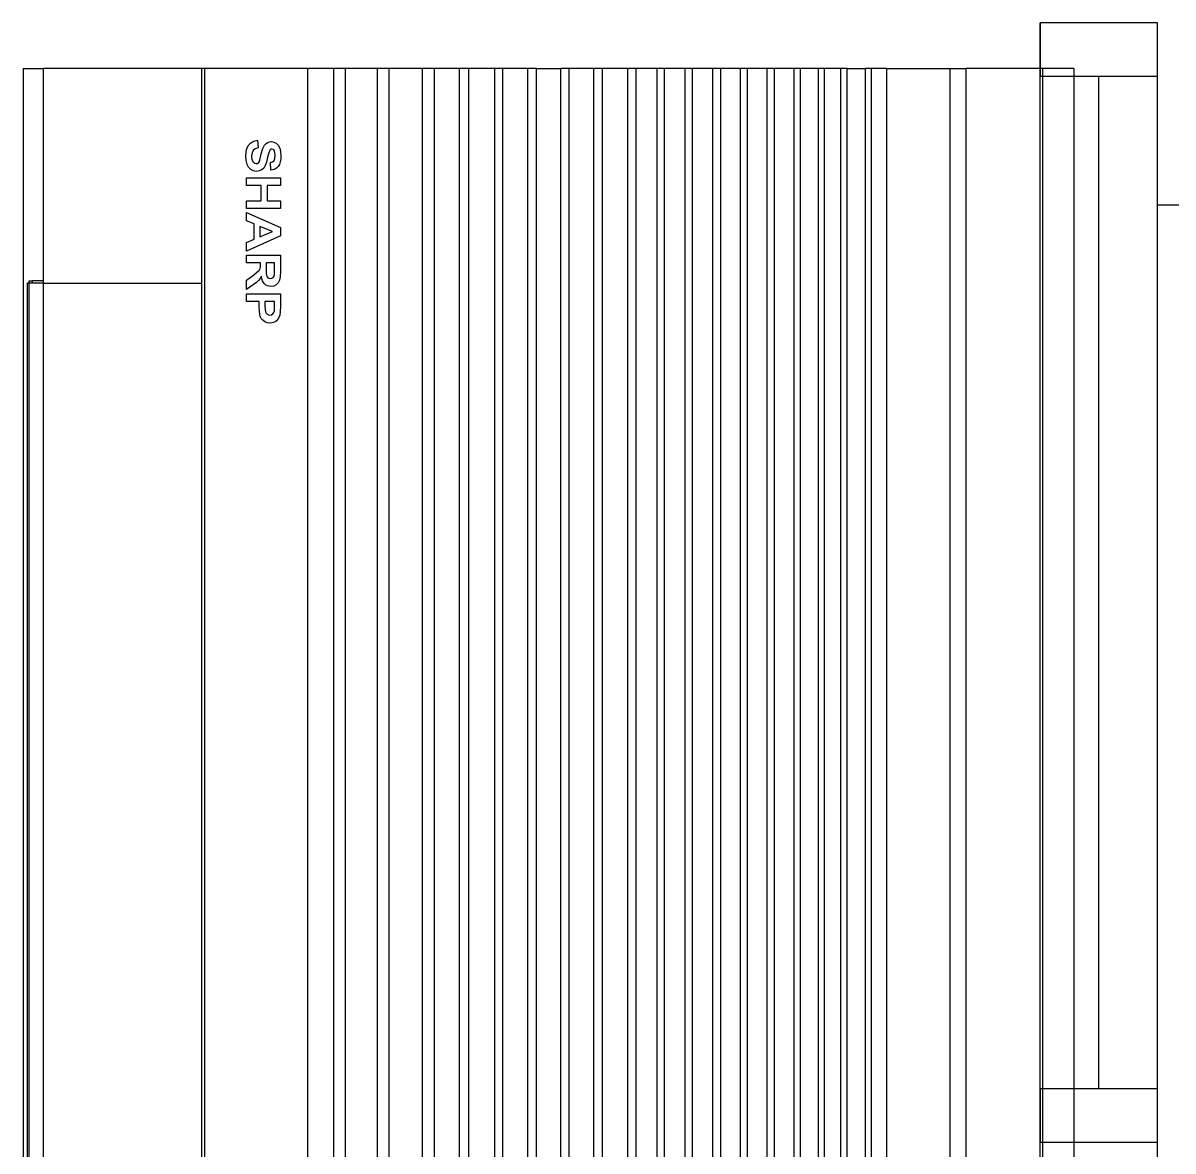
# Model space of a CAD drawing. Header units: inches. Extents: x -86408137 to 595769, y 1041006 to 3160331.
# Drawn here: x 397308 to 398387, y 1087356 to 1088414 of the extents above; entities that cross this region are included whole.
import ezdxf

# ---------------------------------------------------------------- set-up
doc = ezdxf.new("R2010")
doc.units = ezdxf.units.IN
doc.header["$MEASUREMENT"] = 0
for name, color, linetype in [('Edges', 7, 'Continuous'), ('partition', 8, 'Continuous'), ('WIN', 9, 'Continuous')]:
    doc.layers.add(name, color=color, linetype=linetype)

# ---------------------------------------------------------------- blocks, each defined once
blk = doc.blocks.new('air con')
at = {"layer": 'Edges'}
for p, q in [((71.402, 41.898), (152.402, 41.898)), ((71.402, 41.898), (71.402, 41.095)), ((152.402, 41.095), (152.402, 41.898)), ((71.402, 41.095), (152.402, 41.095)), ((71.402, 41.095), (71.402, 39.122)), ((71.402, 39.122), (152.402, 39.122)), ((71.402, 38.724), (71.402, 39.122)), ((152.402, 38.724), (71.402, 38.724)), ((71.402, 37.092), (71.402, 38.724)), ((71.402, 37.092), (71.402, 36.701)), ((152.402, 37.092), (71.402, 37.092)), ((152.402, 36.701), (71.402, 36.701)), ((71.402, 36.701), (71.402, 36.542)), ((152.402, 36.542), (71.402, 36.542)), ((71.402, 36.078), (71.402, 36.542)), ((152.402, 36.078), (71.402, 36.078)), ((71.402, 36.078), (71.402, 35.914)), ((152.402, 35.914), (71.402, 35.914)), ((71.402, 35.914), (71.402, 35.493)), ((71.402, 35.493), (71.402, 35.34)), ((152.402, 35.493), (71.402, 35.493)), ((152.402, 35.34), (71.402, 35.34)), ((71.402, 35.34), (71.402, 34.877)), ((152.402, 34.877), (71.402, 34.877)), ((71.402, 34.877), (71.402, 34.709)), ((152.402, 34.709), (71.402, 34.709)), ((71.402, 34.709), (71.402, 34.207)), ((152.402, 34.207), (71.402, 34.207)), ((71.402, 34.207), (71.402, 34.022)), ((71.402, 34.022), (71.402, 33.51)), ((152.402, 34.022), (71.402, 34.022)), ((152.402, 33.51), (71.402, 33.51)), ((71.402, 33.51), (71.402, 33.335)), ((152.402, 33.335), (71.402, 33.335)), ((71.402, 33.335), (71.402, 32.826)), ((152.402, 32.826), (71.402, 32.826)), ((71.402, 32.826), (71.402, 32.625)), ((152.402, 32.625), (71.402, 32.625)), ((71.402, 32.625), (71.402, 32.098)), ((152.402, 32.098), (71.402, 32.098)), ((71.402, 32.098), (71.402, 31.911)), ((152.402, 31.911), (71.402, 31.911)), ((71.402, 31.911), (71.402, 31.378)), ((152.402, 31.378), (71.402, 31.378)), ((71.402, 31.378), (71.402, 31.189)), ((152.402, 31.189), (71.402, 31.189)), ((71.402, 31.189), (71.402, 30.654)), ((152.402, 30.654), (71.402, 30.654)), ((71.402, 30.654), (71.402, 30.439)), ((152.402, 30.439), (71.402, 30.439)), ((71.402, 30.439), (71.402, 29.791)), ((152.402, 29.791), (71.402, 29.791)), ((71.402, 29.791), (71.402, 29.562)), ((71.402, 29.562), (71.402, 28.935)), ((152.402, 29.562), (71.402, 29.562)), ((152.402, 28.935), (71.402, 28.935)), ((71.402, 28.935), (71.402, 28.714)), ((152.402, 28.714), (71.402, 28.714)), ((71.402, 28.092), (71.402, 28.714)), ((152.402, 28.092), (71.402, 28.092)), ((71.402, 28.092), (71.402, 27.871)), ((71.402, 27.871), (71.402, 27.226)), ((152.402, 27.871), (71.402, 27.871)), ((152.402, 27.226), (71.402, 27.226)), ((71.402, 27.226), (71.402, 27.024)), ((71.402, 27.024), (71.402, 26.349)), ((152.402, 27.024), (71.402, 27.024)), ((152.402, 26.349), (71.402, 26.349)), ((71.402, 26.349), (71.402, 26.117)), ((152.402, 26.117), (71.402, 26.117)), ((71.402, 26.117), (71.402, 25.469)), ((152.402, 25.469), (71.402, 25.469)), ((71.402, 25.469), (71.402, 25.162)), ((152.402, 25.162), (71.402, 25.162)), ((71.402, 25.162), (71.402, 24.304)), ((152.402, 24.304), (71.402, 24.304)), ((71.402, 24.304), (71.402, 24.002)), ((152.402, 24.002), (71.402, 24.002)), ((71.402, 24.002), (71.402, 23.184)), ((71.402, 23.184), (71.402, 22.883)), ((152.402, 23.184), (71.402, 23.184)), ((152.402, 22.883), (71.402, 22.883)), ((71.402, 22.883), (71.402, 22.213)), ((152.402, 22.213), (71.402, 22.213)), ((71.402, 22.213), (71.402, 19.568)), ((73.283, 21.282), (73.294, 21.346)), ((73.289, 21.232), (73.283, 21.282)), ((73.294, 21.346), (73.326, 21.406)), ((73.326, 21.406), (73.378, 21.457)), ((73.378, 21.457), (73.448, 21.494)), ((73.448, 21.494), (73.537, 21.517)), ((73.481, 21.324), (73.473, 21.293)), ((73.473, 21.293), (73.48, 21.265)), ((73.504, 21.347), (73.481, 21.324)), ((73.563, 21.371), (73.504, 21.347)), ((73.537, 21.517), (73.642, 21.525)), ((73.64, 21.379), (73.563, 21.371)), ((73.713, 21.372), (73.64, 21.379)), ((73.642, 21.525), (73.729, 21.52)), ((73.766, 21.35), (73.713, 21.372)), ((73.729, 21.52), (73.804, 21.507)), ((73.8, 21.311), (73.766, 21.35)), ((73.82, 21.253), (73.8, 21.311)), ((73.804, 21.507), (73.868, 21.484)), ((73.868, 21.484), (73.921, 21.453)), ((73.921, 21.453), (73.962, 21.414)), ((73.962, 21.414), (73.992, 21.369)), ((73.992, 21.369), (74.011, 21.318)), ((74.011, 21.318), (74.019, 21.261)), ((74.215, 20.639), (74.215, 21.51)), ((74.215, 21.51), (74.413, 21.51)), ((74.413, 21.51), (74.413, 21.167)), ((74.802, 21.167), (74.802, 21.51)), ((74.802, 21.51), (75.001, 21.51)), ((75.001, 21.51), (75.001, 20.639)), ((75.106, 20.639), (75.489, 21.51)), ((75.592, 21.306), (75.459, 20.983)), ((75.489, 21.51), (75.699, 21.51)), ((75.727, 20.983), (75.592, 21.306)), ((75.699, 21.51), (76.093, 20.639)), ((76.199, 20.639), (76.199, 21.51)), ((76.199, 21.51), (76.616, 21.51)), ((76.552, 21.362), (76.397, 21.362)), ((76.397, 21.362), (76.397, 21.141)), ((76.697, 21.359), (76.552, 21.362)), ((76.616, 21.51), (76.752, 21.504)), ((76.74, 21.347), (76.697, 21.359)), ((76.772, 21.325), (76.74, 21.347)), ((76.752, 21.504), (76.845, 21.486)), ((76.791, 21.294), (76.772, 21.325)), ((76.798, 21.254), (76.791, 21.294)), ((76.845, 21.486), (76.91, 21.454)), ((76.91, 21.454), (76.96, 21.403)), ((76.96, 21.403), (76.992, 21.338)), ((76.992, 21.338), (77.003, 21.266)), ((77.19, 20.639), (77.19, 21.51)), ((77.19, 21.51), (77.508, 21.51)), ((77.388, 21.362), (77.388, 21.115)), ((77.484, 21.362), (77.388, 21.362)), ((77.627, 21.356), (77.484, 21.362)), ((77.508, 21.51), (77.658, 21.506)), ((77.671, 21.343), (77.627, 21.356)), ((77.658, 21.506), (77.744, 21.497)), ((77.707, 21.318), (77.671, 21.343)), ((77.731, 21.283), (77.707, 21.318)), ((77.738, 21.239), (77.731, 21.283)), ((77.744, 21.497), (77.822, 21.465)), ((77.822, 21.465), (77.886, 21.411)), ((77.886, 21.411), (77.911, 21.376)), ((77.911, 21.376), (77.929, 21.336)), ((77.929, 21.336), (77.939, 21.291)), ((77.939, 21.291), (77.943, 21.242)), ((73.306, 21.186), (73.289, 21.232)), ((73.334, 21.144), (73.306, 21.186)), ((73.374, 21.106), (73.334, 21.144)), ((73.412, 21.082), (73.374, 21.106)), ((73.462, 21.059), (73.412, 21.082)), ((73.598, 21.02), (73.462, 21.059)), ((73.48, 21.265), (73.502, 21.241)), ((73.502, 21.241), (73.567, 21.212)), ((73.567, 21.212), (73.685, 21.182)), ((73.757, 20.982), (73.598, 21.02)), ((73.685, 21.182), (73.811, 21.152)), ((73.8, 20.965), (73.757, 20.982)), ((73.811, 21.152), (73.899, 21.12)), ((74.019, 21.261), (73.82, 21.253)), ((73.899, 21.12), (73.961, 21.081)), ((73.961, 21.081), (74.008, 21.031)), ((74.008, 21.031), (74.037, 20.968)), ((74.413, 21.167), (74.802, 21.167)), ((74.802, 21.02), (74.413, 21.02)), ((74.413, 21.02), (74.413, 20.639)), ((74.802, 20.639), (74.802, 21.02)), ((75.459, 20.983), (75.727, 20.983)), ((76.397, 21.141), (76.544, 21.141)), ((76.437, 21.002), (76.397, 21.002)), ((76.397, 21.002), (76.397, 20.639)), ((76.496, 21), (76.437, 21.002)), ((76.537, 20.993), (76.496, 21)), ((76.568, 20.979), (76.537, 20.993)), ((76.544, 21.141), (76.66, 21.144)), ((76.66, 21.144), (76.722, 21.152)), ((76.722, 21.152), (76.754, 21.167)), ((76.804, 21.034), (76.743, 21.023)), ((76.743, 21.023), (76.802, 20.988)), ((76.754, 21.167), (76.778, 21.189)), ((76.778, 21.189), (76.793, 21.218)), ((76.793, 21.218), (76.798, 21.254)), ((76.802, 20.988), (76.849, 20.95)), ((76.856, 21.052), (76.804, 21.034)), ((76.901, 21.075), (76.856, 21.052)), ((76.938, 21.104), (76.901, 21.075)), ((76.966, 21.138), (76.938, 21.104)), ((76.986, 21.176), (76.966, 21.138)), ((76.999, 21.219), (76.986, 21.176)), ((77.003, 21.266), (76.999, 21.219)), ((77.388, 21.115), (77.497, 21.115)), ((77.497, 21.115), (77.595, 21.119)), ((77.595, 21.119), (77.654, 21.129)), ((77.654, 21.129), (77.689, 21.146)), ((77.689, 21.146), (77.716, 21.172)), ((77.716, 21.172), (77.733, 21.203)), ((77.776, 20.995), (77.724, 20.98)), ((77.733, 21.203), (77.738, 21.239)), ((77.827, 21.021), (77.776, 20.995)), ((77.873, 21.058), (77.827, 21.021)), ((77.91, 21.107), (77.873, 21.058)), ((77.935, 21.168), (77.91, 21.107)), ((77.943, 21.242), (77.935, 21.168)), ((73.247, 20.922), (73.441, 20.939)), ((73.262, 20.853), (73.247, 20.922)), ((73.287, 20.793), (73.262, 20.853)), ((73.322, 20.742), (73.287, 20.793)), ((73.367, 20.7), (73.322, 20.742)), ((73.422, 20.666), (73.367, 20.7)), ((73.441, 20.939), (73.467, 20.864)), ((73.467, 20.864), (73.511, 20.812)), ((73.511, 20.812), (73.574, 20.782)), ((73.574, 20.782), (73.655, 20.772)), ((73.655, 20.772), (73.739, 20.781)), ((73.739, 20.781), (73.8, 20.808)), ((73.828, 20.944), (73.8, 20.965)), ((73.8, 20.808), (73.836, 20.847)), ((73.843, 20.92), (73.828, 20.944)), ((73.836, 20.847), (73.848, 20.892)), ((73.848, 20.892), (73.843, 20.92)), ((73.943, 20.695), (73.867, 20.655)), ((74, 20.752), (73.943, 20.695)), ((74.035, 20.82), (74, 20.752)), ((74.047, 20.892), (74.035, 20.82)), ((74.037, 20.968), (74.047, 20.892)), ((75.398, 20.837), (75.317, 20.639)), ((75.791, 20.837), (75.398, 20.837)), ((75.877, 20.639), (75.791, 20.837)), ((76.597, 20.956), (76.568, 20.979)), ((76.702, 20.828), (76.597, 20.956)), ((76.845, 20.639), (76.702, 20.828)), ((76.849, 20.95), (76.899, 20.895)), ((76.899, 20.895), (76.962, 20.809)), ((76.962, 20.809), (77.082, 20.639)), ((77.518, 20.967), (77.388, 20.967)), ((77.388, 20.967), (77.388, 20.639)), ((77.637, 20.97), (77.518, 20.967)), ((77.724, 20.98), (77.637, 20.97)), ((73.488, 20.642), (73.422, 20.666)), ((73.565, 20.628), (73.488, 20.642)), ((73.653, 20.623), (73.565, 20.628)), ((73.771, 20.631), (73.653, 20.623)), ((73.867, 20.655), (73.771, 20.631)), ((74.413, 20.639), (74.215, 20.639)), ((75.001, 20.639), (74.802, 20.639)), ((75.317, 20.639), (75.106, 20.639)), ((76.093, 20.639), (75.877, 20.639)), ((76.397, 20.639), (76.199, 20.639)), ((77.082, 20.639), (76.845, 20.639)), ((77.388, 20.639), (77.19, 20.639)), ((152.402, 19.568), (71.402, 19.568)), ((71.402, 19.568), (71.402, 19.493)), ((152.402, 19.493), (71.402, 19.493)), ((71.402, 19.493), (71.402, 15.42)), ((76.921, 15.42), (76.921, 19.493)), ((76.921, 18.47), (76.921, 18.812)), ((76.921, 18.133), (76.921, 18.47)), ((76.921, 17.803), (76.921, 18.133)), ((76.921, 17.48), (76.921, 17.803)), ((76.921, 17.163), (76.921, 17.48)), ((76.921, 16.853), (76.921, 17.163)), ((76.921, 16.551), (76.921, 16.853)), ((76.921, 16.256), (76.921, 16.551)), ((76.921, 15.969), (76.921, 16.256)), ((76.921, 15.69), (76.921, 15.969)), ((76.921, 15.42), (76.921, 15.69)), ((76.855, 15.42), (71.402, 15.42)), ((71.402, 14.898), (71.402, 15.42)), ((76.921, 15.42), (76.855, 15.42)), ((76.855, 15.42), (76.855, 15.142)), ((76.921, 15.42), (76.921, 15.142)), ((146.421, 15.42), (76.921, 15.42)), ((76.921, 15.142), (76.855, 15.142)), ((76.855, 15.051), (76.855, 15.142)), ((76.921, 15.142), (76.921, 15.051)), ((71.402, 14.898), (152.402, 14.898)), ((76.921, 15.051), (76.855, 15.051)), ((146.421, 15.051), (76.921, 15.051)), ((76.921, 15.051), (76.921, 15.012)), ((146.421, 15.012), (76.921, 15.012))]:
    blk.add_line(p, q, dxfattribs=at)
blk = doc.blocks.new('1.5HP AIR CONDITION')
at = {"xscale": 36.51607049631966, "yscale": 36.51607049631966, "zscale": 36.51607049631966}
blk.add_blockref('air con', (-4086.2, -544), dxfattribs=at)
blk = doc.blocks.new('2.0 HP AIR CONDITION')
at = {"xscale": 36.51607049631966, "yscale": 36.51607049631966, "zscale": 36.51607049631966}
blk.add_blockref('air con', (-4183.5, -544), dxfattribs=at)

msp = doc.modelspace()

# ---------------------------------------------------------------- linework, layer by layer
at = {"layer": 'partition'}
for p, q in [((398372.7, 1088414.1), (398262.7, 1088414.1)), ((398262.7, 1086259.1), (398262.7, 1087364.1)), ((398262.7, 1087364.1), (398372.7, 1087364.1)), ((398372.7, 1086259.1), (398372.7, 1087364.1))]:
    msp.add_line(p, q, dxfattribs=at)
at = {"layer": 'WIN'}
for p, q in [((398262.7, 1087364.1), (398262.7, 1088414.1)), ((398372.7, 1087364.1), (398372.7, 1088414.1)), ((398317.7, 1087414.1), (398317.7, 1088364.1))]:
    msp.add_line(p, q, dxfattribs=at)
for points in [[(398372.7, 1088414.1), (398262.7, 1088414.1), (398262.7, 1088364.1), (398372.7, 1088364.1)], [(398372.7, 1087414.1), (398262.7, 1087414.1), (398262.7, 1087364.1), (398372.7, 1087364.1)]]:
    msp.add_lwpolyline(points, close=True, dxfattribs=at)

# ---------------------------------------------------------------- block references
for name, p, rotation in [('2.0 HP AIR CONDITION', (397308.3, 1086795.3), 270.0000000001314), ('1.5HP AIR CONDITION', (399358.6, 1086764.2), 90)]:
    msp.add_blockref(name, p, dxfattribs=dict(rotation=rotation))

doc.saveas('drawing.dxf')
